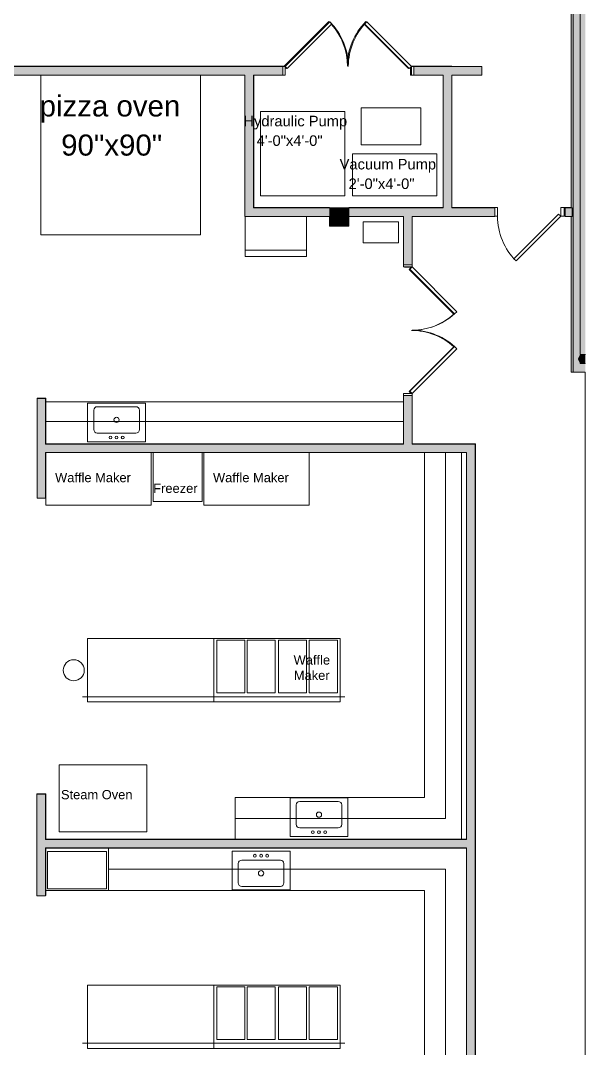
# Model space of a CAD drawing. Header units: inches. Extents: x -675 to 1187, y -924 to 1124.
# Drawn here: x 865 to 1187, y -192 to 394 of the extents above; entities that cross this region are included whole.
import ezdxf

# ---------------------------------------------------------------- set-up
doc = ezdxf.new("R2010")
doc.units = ezdxf.units.IN
doc.header["$MEASUREMENT"] = 0
for name, color, linetype, lineweight in [('A-DOOR', 31, 'Continuous', 13), ('A-Door-E', 250, 'Continuous', 13), ('A-DOOR-FRAM', 31, 'Continuous', 20), ('A-Furn-Chair', 250, 'Continuous', 13), ('A-text', 50, 'Continuous', 9), ('A-WALL', 113, 'Continuous', 20), ('A-Wall-E', 50, 'Continuous', 9), ('A-WALL-PATT', 111, 'Continuous', 13), ('Base_dwg', 8, 'Continuous', 9), ('core and shell', 50, 'Continuous', 9), ('E-ELEC-EQPM', 71, 'Continuous', 9), ('I-WALL', 2, 'Continuous', 13), ('Not In Contract', 7, 'Continuous', 20)]:
    doc.layers.add(name, color=color, linetype=linetype, lineweight=lineweight)
doc.styles.add('Arial_2', font='arial.ttf', dxfattribs={"height": 5.25})
doc.styles.add('Arial_3', font='arial.ttf', dxfattribs={"height": 12})
doc.styles.add('Arial_4', font='arial.ttf', dxfattribs={"height": 6})

# ---------------------------------------------------------------- blocks, each defined once
blk = doc.blocks.new('Glove Box - Glove Box-724012-Level 1 Copy 1')
at = {"layer": 'E-ELEC-EQPM'}
for p, q in [((562.3, 185.74), (562.3, 166.58)), ((597.3, 166.58), (597.3, 185.74)), ((562.3, 166.58), (597.3, 166.58)), ((562.3, 162.85), (562.3, 166.58)), ((597.3, 166.58), (597.3, 162.85)), ((597.3, 162.85), (562.3, 162.85))]:
    blk.add_line(p, q, dxfattribs=at)
blk = doc.blocks.new('Nitrogen Generator - Nitrogen Generator-724375-Level 1 Copy 1')
at = {"layer": 'E-ELEC-EQPM'}
for p, q in [((625.33, 169.87), (605.33, 169.87)), ((605.33, 169.87), (605.33, 157.87)), ((625.33, 157.87), (625.33, 169.87)), ((605.33, 157.87), (625.33, 157.87))]:
    blk.add_line(p, q, dxfattribs=at)
blk = doc.blocks.new('Compressor - Compressor-724531-Level 1 Copy 1')
at = {"layer": 'E-ELEC-EQPM'}
for p, q in [((662.55, 180.37), (628.55, 180.37)), ((628.55, 180.37), (628.55, 159.37)), ((662.55, 159.37), (662.55, 180.37)), ((628.55, 159.37), (662.55, 159.37))]:
    blk.add_line(p, q, dxfattribs=at)
blk = doc.blocks.new('Door-Passage-Double-Flush - BE Door-Passage-Double-Flush-727283-Level 1 Copy 1')
at = {"layer": 'A-DOOR', "color": 7, "lineweight": 20}
for p, q in [((-36, 2.69), (-10.54, 28.14)), ((-9.31, 26.91), (-34.76, 1.45)), ((-10.54, 28.14), (-9.31, 26.91)), ((10.54, 28.14), (9.31, 26.91)), ((9.31, 26.91), (34.76, 1.45)), ((36, 2.69), (10.54, 28.14)), ((-34.76, 1.45), (-36, 2.69)), ((34.76, 1.45), (36, 2.69))]:
    blk.add_line(p, q, dxfattribs=at)
at = {"layer": 'A-DOOR', "color": 8}
for centre, start, end in [((-36, 2.69), 0, 45), ((36, 2.69), 135, 180)]:
    blk.add_arc(centre, 36, start, end, dxfattribs=at)
at = {"layer": 'A-DOOR-FRAM', "color": 7}
for p, q in [((-36, 2.69), (-37.25, 2.69)), ((-37.25, 2.69), (-37.25, -2.19)), ((-36, -2.19), (-36, 2.69)), ((37.25, 2.69), (36, 2.69)), ((36, 2.69), (36, -2.19)), ((37.25, -2.19), (37.25, 2.69)), ((-37.25, -2.19), (-36, -2.19)), ((36, -2.19), (37.25, -2.19))]:
    blk.add_line(p, q, dxfattribs=at)
blk = doc.blocks.new('Base_dwg__U337-727911-Level 1 Copy 1')
at = {"layer": 'A-Wall-E'}
for points in [[(823.5, -1.25), (823.5, 2.5), (0, 2.5), (0, -2.5), (821, -2.5), (821.19, -2.41), (821.19, -1.99), (822.02, -1.99)], [(907.25, -2.5), (907.25, 1.25), (904.75, 2.5), (823.5, 2.5), (823.5, -1.25), (824.98, -1.99), (826.06, -1.99), (826.06, -2.5), (883.87, -2.5)], [(914.88, -2.5), (909.88, 2.5), (909.75, 2.5), (907.25, 1.25), (907.25, -2.5)]]:
    blk.add_hatch(color=256, dxfattribs=at).paths.add_polyline_path(points, flags=0)
blk.add_line((909.88, 2.5), (909.75, 2.5), dxfattribs=at)
at = {"layer": 'A-Wall-E', "flags": 128}
for points in [[(904.75, 2.5), (823.5, 2.5), (0, 2.5), (0, -2.5), (821, -2.5)], [(826.06, -2.5), (907.25, -2.5), (914.88, -2.5)]]:
    blk.add_lwpolyline(points, dxfattribs=at)
blk = doc.blocks.new('Base_dwg__U338-727912-Level 1 Copy 1')
at = {"layer": 'A-Wall-E'}
blk.add_hatch(color=256, dxfattribs=at).paths.add_polyline_path([(5.5, -2.5), (5.58, -2.34), (5.58, 2.34), (5.5, 2.5), (2.5, 2.5), (-2.5, -2.5)], flags=0)
for p, q in [((5.5, 2.5), (2.5, 2.5)), ((-2.5, -2.5), (5.5, -2.5))]:
    blk.add_line(p, q, dxfattribs=at)
blk = doc.blocks.new('Base_dwg__U339-727913-Level 1 Copy 1')
at = {"layer": 'A-Wall-E'}
for points in [[(5.29, -2.42), (4.92, -2.42), (5, -2.5), (5.12, -2.5)], [(673.63, -2.42), (9.96, -2.42), (10.12, -2.5), (673.63, -2.5)]]:
    blk.add_hatch(color=256, dxfattribs=at).paths.add_polyline_path(points, flags=0)
blk.add_line((5, -2.5), (5.12, -2.5), dxfattribs=at)
at = {"layer": 'A-Wall-E', "flags": 128}
blk.add_lwpolyline([(10.12, -2.5), (673.63, -2.5), (673.63, -2.42)], dxfattribs=at)
blk = doc.blocks.new('Base_dwg__U340-727914-Level 1 Copy 1')
at = {"layer": 'A-Wall-E'}
blk.add_hatch(color=256, dxfattribs=at).paths.add_polyline_path([(2.5, 2.5), (2.42, 2.42), (2.42, -2.5), (5.5, -2.5), (6.75, 0), (5.5, 2.5)], flags=0)
for p, q in [((5.5, 2.5), (2.5, 2.5)), ((2.42, -2.5), (5.5, -2.5))]:
    blk.add_line(p, q, dxfattribs=at)
blk = doc.blocks.new('Base_dwg__U341-727915-Level 1 Copy 1')
at = {"layer": 'A-Wall-E'}
for points in [[(144.6, 2.37), (144.65, 2.37), (144.65, 2.5), (0, 2.5), (0.12, 2.37), (142.15, 2.37)], [(469.82, 2.37), (469.82, 2.5), (144.65, 2.5), (144.65, 2.37), (461.74, 2.37)], [(562.4, 2.37), (567.28, 2.37), (567.4, 2.5), (545.82, 2.5), (545.82, 2.37)]]:
    blk.add_hatch(color=256, dxfattribs=at).paths.add_polyline_path(points, flags=0)
at = {"layer": 'A-Wall-E', "flags": 128}
for points in [[(469.82, 2.37), (469.82, 2.5), (144.65, 2.5), (0, 2.5)], [(567.4, 2.5), (545.82, 2.5), (545.82, 2.37)]]:
    blk.add_lwpolyline(points, dxfattribs=at)
blk = doc.blocks.new('Base_dwg__U342-727916-Level 1 Copy 1')
at = {"layer": 'A-Wall-E'}
h = blk.add_hatch(color=256, dxfattribs=at)
h.paths.add_polyline_path([(78.03, 2.38), (77.97, 2.5), (2.5, 2.5), (2.5, 2.38), (77.97, 2.38)], flags=0)
h.paths.add_polyline_path([(-2.37, 2.5), (-2.5, 2.5), (-2.37, 2.38)], flags=0)
for p, q in [((-2.37, 2.5), (-2.5, 2.5)), ((77.97, 2.5), (2.5, 2.5))]:
    blk.add_line(p, q, dxfattribs=at)
blk = doc.blocks.new('Base_dwg__U343-727917-Level 1 Copy 1')
at = {"layer": 'A-Wall-E'}
for points in [[(33.61, 2.31), (33.69, 2.31), (33.69, 2.5), (0, 2.5), (0, 2.31), (31.19, 2.31)], [(36.06, 2.31), (53.75, 2.31), (53.75, 2.5), (33.69, 2.5), (33.69, 2.31), (33.76, 2.31)], [(58.66, 2.31), (82.75, 2.31), (82.75, 2.5), (58.75, 2.5), (58.62, 2.44), (58.62, 2.31)]]:
    blk.add_hatch(color=256, dxfattribs=at).paths.add_polyline_path(points, flags=0)
h = blk.add_hatch(color=256, dxfattribs=at)
h.paths.add_polyline_path([(123.26, -2.5), (123.26, 2.31), (126.84, 2.31), (126.75, 2.5), (122.75, 2.5), (122.75, -2.5)], flags=0)
h.paths.add_polyline_path([(127.26, -1.48), (128, 0), (127.26, 1.48)], flags=0)
at = {"layer": 'A-Wall-E', "flags": 128}
for points in [[(53.75, 2.5), (33.69, 2.5), (0, 2.5), (0, 2.31)], [(82.75, 2.31), (82.75, 2.5), (58.75, 2.5)], [(126.75, 2.5), (122.75, 2.5), (122.75, -2.5), (123.26, -2.5)]]:
    blk.add_lwpolyline(points, dxfattribs=at)
blk = doc.blocks.new('Base_dwg__U395-727969-Level 1 Copy 1')
at = {"layer": 'A-Wall-E'}
for points in [[(-2.5, -2.5), (112.79, -2.5), (112.79, -2.38), (-2.38, -2.38)], [(112.79, -2.5), (308.65, -2.5), (308.65, -2.38), (112.79, -2.38)], [(308.65, -2.5), (536.39, -2.49), (536.28, -2.38), (308.65, -2.38)]]:
    blk.add_hatch(color=256, dxfattribs=at).paths.add_polyline_path(points, flags=0)
at = {"layer": 'A-Wall-E', "flags": 128}
blk.add_lwpolyline([(-2.5, -2.5), (112.79, -2.5), (308.65, -2.5), (536.41, -2.5)], dxfattribs=at)
blk = doc.blocks.new('Base_dwg__U396-727970-Level 1 Copy 1')
at = {"layer": 'A-Wall-E'}
h = blk.add_hatch(color=256, dxfattribs=at)
h.paths.add_polyline_path([(2.5, 2.5), (2.51, 2.5), (11.51, 2.5)], flags=0)
h.paths.add_polyline_path([(-2.37, -2.37), (-2.5, -2.5), (33.56, -2.5), (33.56, -2.37), (-2.37, -2.38)], flags=0)
blk.add_hatch(color=256, dxfattribs=at).paths.add_polyline_path([(171.55, -2.33), (38.44, -2.37), (38.44, -2.5), (242.31, -2.5), (242.41, -2.31), (242.31, -2.31)], flags=0)
for p, q in [((11.51, 2.5), (2.5, 2.5)), ((-2.5, -2.5), (33.56, -2.5)), ((38.44, -2.5), (242.31, -2.5))]:
    blk.add_line(p, q, dxfattribs=at)
blk = doc.blocks.new('Base_dwg__U397-727971-Level 1 Copy 1')
at = {"layer": 'A-Wall-E'}
for points in [[(30.75, -2.41), (30.93, -2.5), (56.87, -2.5), (56.87, 2.5), (56.74, 2.48), (56.74, -2.38), (30.75, -2.38)], [(0, -2.5), (25.87, -2.49), (25.87, -2.38), (0, -2.38)]]:
    blk.add_hatch(color=256, dxfattribs=at).paths.add_polyline_path(points, flags=0)
at = {"layer": 'A-Wall-E', "flags": 128}
for points in [[(30.93, -2.5), (56.87, -2.5), (56.87, 2.5), (56.74, 2.5)], [(0, -2.38), (0, -2.5), (25.87, -2.5)]]:
    blk.add_lwpolyline(points, dxfattribs=at)
blk = doc.blocks.new('Base_dwg__U398-727972-Level 1 Copy 1')
at = {"layer": 'A-Wall-E'}
for points in [[(26, 2.44), (25.88, 2.5), (0, 2.5), (0, -2.5), (0.12, -2.48), (0.12, 2.37), (26, 2.37)], [(57.88, 2.5), (30.88, 2.5), (30.88, 2.37), (57.88, 2.37)]]:
    blk.add_hatch(color=256, dxfattribs=at).paths.add_polyline_path(points, flags=0)
at = {"layer": 'A-Wall-E', "flags": 128}
for points in [[(25.88, 2.5), (0, 2.5), (0, -2.5), (0.12, -2.5)], [(57.88, 2.37), (57.88, 2.5), (30.88, 2.5)]]:
    blk.add_lwpolyline(points, dxfattribs=at)
blk = doc.blocks.new('Base_dwg__U399-727973-Level 1 Copy 1')
at = {"layer": 'A-Wall-E'}
blk.add_hatch(color=256, dxfattribs=at).paths.add_polyline_path([(2.44, 2.37), (242.35, 2.37), (242.35, 2.5), (2.5, 2.5)], flags=0)
blk.add_line((242.35, 2.5), (2.5, 2.5), dxfattribs=at)
blk = doc.blocks.new('Base_dwg__U428-728002-Level 1 Copy 1')
at = {"layer": 'A-Door-E'}
for p, q in [((2, 0), (1.46, 0)), ((2, 4.34), (2, 0)), ((74, 5), (73.87, 4.87))]:
    blk.add_line(p, q, dxfattribs=at)
at = {"layer": 'A-Door-E', "flags": 128}
for points in [[(3.03, 3.97), (3.24, 3.76), (28.69, 29.22), (27.46, 30.46), (27.12, 30.12)], [(48.21, 30.12), (48.54, 30.46), (74, 5)], [(0, 4.87), (0, 5), (1.59, 5)], [(73.46, 4.46), (72.76, 3.76), (72.56, 3.97)], [(76, 4.87), (76, 5), (74, 5), (74, 4.87)]]:
    blk.add_lwpolyline(points, dxfattribs=at)
at = {"layer": 'A-Door-E', "color": 50, "lineweight": 9}
for centre, start, end in [((2, 5), 0, 45), ((74, 5), 135, 135.75006), ((74, 5), 138.54324, 180)]:
    blk.add_arc(centre, 36, start, end, dxfattribs=at)
blk = doc.blocks.new('Base_dwg__U429-728003-Level 1 Copy 1')
at = {"layer": 'A-Door-E', "flags": 128}
for points in [[(2, 5), (3.24, 3.76), (28.69, 29.22), (27.46, 30.46)], [(2, 0), (0, 0), (0, 5), (2, 5)]]:
    blk.add_lwpolyline(points, close=True, dxfattribs=at)
for points in [[(39.49, 5), (38, 5), (38, 0)], [(38, 0), (40, 0), (40, 0.19)]]:
    blk.add_lwpolyline(points, dxfattribs=at)
at = {"layer": 'A-Door-E', "color": 50, "lineweight": 9}
blk.add_arc((2, 5), 36, 360, 45, dxfattribs=at)
blk = doc.blocks.new('Base_dwg__U430-728004-Level 1 Copy 1')
at = {"layer": 'A-Door-E'}
for p, q in [((2.24, 4.24), (2.11, 4.11)), ((73.87, 4.13), (74, 4)), ((74, 0), (74.11, 0))]:
    blk.add_line(p, q, dxfattribs=at)
at = {"layer": 'A-Door-E', "flags": 128}
for points in [[(2.11, 3.89), (3.24, 2.76), (28.69, 28.22), (28.56, 28.35)], [(74, 4), (72.76, 2.76), (47.31, 28.22), (47.55, 28.46)], [(74.11, 4), (74, 4), (74, 0)]]:
    blk.add_lwpolyline(points, dxfattribs=at)
at = {"layer": 'A-Door-E', "color": 50, "lineweight": 9}
for centre, start, end in [((2, 4), 0, 42.50756), ((74, 4), 137.24746, 180)]:
    blk.add_arc(centre, 36, start, end, dxfattribs=at)
blk = doc.blocks.new('Base_dwg__U481-728055-Level 1 Copy 1')
at = {"layer": 'A-WALL', "color": 250, "lineweight": 13, "flags": 128}
blk.add_lwpolyline([(0, -2.26), (0, -2.5), (43.21, -2.5)], dxfattribs=at)
blk = doc.blocks.new('Base_dwg__U482-728056-Level 1 Copy 1')
at = {"layer": 'A-WALL', "color": 250, "lineweight": 13}
blk.add_line((2.5, -2.5), (77.92, -2.5), dxfattribs=at)
blk = doc.blocks.new('Base_dwg-531197-Level 1 Copy 1')
at = {"layer": 'Not In Contract'}
blk.add_hatch(color=256, dxfattribs=at).paths.add_polyline_path([(2188.04, 453.95), (2188.12, 453.95), (2188.12, 2031.53), (2181.18, 2031.53), (2181.18, 1117.53), (2188.04, 1117.53), (2188.04, 499.46)], flags=0)
at = {"color": 50, "lineweight": 9, "flags": 128}
for points in [[(1904.42, 1077.93), (1904.42, 1099.93), (1937.42, 1099.93), (1937.42, 1077.93), (1904.42, 1077.93), (1904.42, 1099.93), (1937.42, 1099.93), (1937.42, 1077.93)], [(2019.77, 853.06), (2019.77, 875.06), (2052.77, 875.06), (2052.77, 853.06), (2019.77, 853.06), (2019.77, 875.06), (2052.77, 875.06), (2052.77, 853.06)], [(2019.77, 844.68), (2019.77, 822.68), (1986.77, 822.68), (1986.77, 844.68), (2019.77, 844.68), (2019.77, 822.68), (1986.77, 822.68), (1986.77, 844.68)]]:
    blk.add_lwpolyline(points, close=True, dxfattribs=at)
at = {"layer": 'A-Furn-Chair'}
for p, q in [((2084.42, 1100.69), (2084.42, 1076.69)), ((2084.42, 1089.44), (2084.42, 1076.69)), ((1931.92, 1082.93), (1909.92, 1082.93)), ((2117.42, 1071.82), (2117.42, 851.43)), ((1901.57, 932.74), (2050.92, 932.74)), ((2047.27, 858.06), (2025.27, 858.06)), ((2120.42, 846.43), (1880.44, 846.43)), ((1992.27, 839.68), (2014.27, 839.68)), ((1901.57, 735.36), (2050.92, 735.36))]:
    blk.add_line(p, q, dxfattribs=at)
at = {"layer": 'A-Furn-Chair', "flags": 128}
for points in [[(1968.83, 1286.88), (1968.83, 1195.88), (1877.83, 1195.88), (1877.83, 1286.88)], [(1880.6, 1071.82), (1880.6, 1041.88), (1940.6, 1041.88), (1940.6, 1071.82)], [(1941.77, 1071.82), (1941.77, 1043.86), (1969.77, 1043.86), (1969.77, 1071.82)], [(1970.6, 1071.82), (1970.6, 1041.88), (2030.6, 1041.88), (2030.6, 1071.82)], [(2096.42, 1071.82), (2096.42, 875.31), (1988.42, 875.31), (2096.42, 875.31), (2096.42, 1071.82), (2120.42, 1071.82)], [(1988.42, 851.43), (1988.42, 863.31), (2108.42, 863.31), (2108.42, 1071.82)], [(1988.42, 863.31), (2108.42, 863.31), (2108.42, 1071.82), (2096.42, 1071.82), (2096.42, 875.31), (1988.42, 875.31), (1988.42, 863.31)], [(1916.36, 822.43), (1916.36, 846.43), (1880.44, 846.43)], [(1916.36, 846.43), (1916.36, 822.43), (1916.36, 846.43), (1916.36, 834.43), (2108.42, 834.43), (2108.42, 667.45), (1880.48, 667.45)], [(2120.42, 846.43), (1916.36, 846.43), (1916.36, 834.43), (2108.42, 834.43)], [(1880.44, 822.43), (1916.36, 822.43), (2096.42, 822.43), (2096.42, 679.45)], [(1880.44, 822.43), (2096.42, 822.43), (2096.42, 679.45), (1880.48, 679.45)]]:
    blk.add_lwpolyline(points, dxfattribs=at)
for points in [[(2003, 1266.01), (2051, 1266.01), (2051, 1218.01), (2003, 1218.01)], [(2055.41, 1242.01), (2103.41, 1242.01), (2103.41, 1218.01), (2055.41, 1218.01)], [(1880.48, 1100.69), (2084.42, 1100.69)], [(1907.92, 1095.93), (1907.92, 1084.93)], [(1931.92, 1097.93), (1909.92, 1097.93)], [(1933.92, 1084.93), (1933.92, 1095.93)], [(1880.48, 1089.44), (2084.42, 1089.44)], [(1976.42, 929.82), (1904.42, 929.82), (1904.42, 965.82), (1976.42, 965.82)], [(2048.42, 929.82), (1976.42, 929.82), (1976.42, 965.82), (2048.42, 965.82)], [(1994.05, 934.87), (1978.05, 934.87), (1978.05, 964.87), (1994.05, 964.87)], [(2011.35, 934.87), (1995.35, 934.87), (1995.35, 964.87), (2011.35, 964.87)], [(2029.15, 934.87), (2013.15, 934.87), (2013.15, 964.87), (2029.15, 964.87)], [(2046.76, 934.87), (2030.76, 934.87), (2030.76, 964.87), (2046.76, 964.87)], [(1888.17, 855.84), (1888.17, 893.84), (1938.17, 893.84), (1938.17, 855.84)], [(1988.42, 851.43), (1988.42, 875.31)], [(2047.27, 873.06), (2025.27, 873.06)], [(2023.27, 871.06), (2023.27, 860.06)], [(2049.27, 860.06), (2049.27, 871.06)], [(1881.56, 844.53), (1915.22, 844.53), (1915.22, 823.24), (1881.56, 823.24)], [(1990.27, 837.68), (1990.27, 826.68)], [(2016.27, 826.68), (2016.27, 837.68)], [(1992.27, 824.68), (2014.27, 824.68)], [(2048.42, 732.43), (2048.42, 768.43), (1976.42, 768.43), (1976.42, 732.43), (1904.42, 732.43), (1904.42, 768.43), (1976.42, 768.43), (1976.42, 732.43)], [(1994.05, 737.49), (1978.05, 737.49), (1978.05, 767.49), (1994.05, 767.49)], [(2011.35, 737.49), (1995.35, 737.49), (1995.35, 767.49), (2011.35, 767.49)], [(2029.15, 737.49), (2013.15, 737.49), (2013.15, 767.49), (2029.15, 767.49)], [(2046.76, 737.49), (2030.76, 737.49), (2030.76, 767.49), (2046.76, 767.49)]]:
    blk.add_lwpolyline(points, close=True, dxfattribs=at)
at = {"layer": 'A-Furn-Chair'}
for centre, radius in [((1920.92, 1090.43), 1.5), ((1920.92, 1090.43), 1.5), ((1917.42, 1080.43), 0.791), ((1920.92, 1080.43), 0.791), ((1924.42, 1080.43), 0.791), ((1896.54, 947.82), 6), ((2036.27, 865.56), 1.5), ((2036.27, 865.56), 1.5), ((2032.77, 855.56), 0.791), ((2036.27, 855.56), 0.791), ((2039.77, 855.56), 0.791), ((1999.77, 842.18), 0.791), ((2003.27, 842.18), 0.791), ((2006.77, 842.18), 0.791), ((2003.27, 832.18), 1.5), ((2003.27, 832.18), 1.5)]:
    blk.add_circle(centre, radius, dxfattribs=at)
for centre, start, end in [((1909.92, 1095.93), 90, 180), ((1909.92, 1095.93), 90, 180), ((1931.92, 1095.93), 0, 90), ((1931.92, 1095.93), 0, 90), ((1909.92, 1084.93), 180, 270), ((1909.92, 1084.93), 180, 270), ((1931.92, 1084.93), 270, 0), ((1931.92, 1084.93), 270, 0), ((2025.27, 871.06), 90, 180), ((2025.27, 871.06), 90, 180), ((2047.27, 871.06), 0, 90), ((2047.27, 871.06), 0, 90), ((2025.27, 860.06), 180, 270), ((2025.27, 860.06), 180, 270), ((2047.27, 860.06), 270, 0), ((2047.27, 860.06), 270, 0), ((1992.27, 837.68), 90, 180), ((1992.27, 837.68), 90, 180), ((2014.27, 837.68), 0, 90), ((2014.27, 837.68), 0, 90), ((1992.27, 826.68), 180, 270), ((1992.27, 826.68), 180, 270), ((2014.27, 826.68), 270, 0), ((2014.27, 826.68), 270, 0)]:
    blk.add_arc(centre, 2, start, end, dxfattribs=at)
at = {"layer": 'core and shell'}
for p, q in [((2042.29, 1211.28), (2047.17, 1211.28)), ((2053.29, 1206.33), (2042.29, 1206.33)), ((2053.29, 1206.21), (2042.29, 1206.21)), ((2042.4, 1211.22), (2042.4, 1211.28)), ((2042.4, 1200.78), (2042.4, 1206.34)), ((2042.52, 1211.22), (2042.52, 1211.28)), ((2053.23, 1211.21), (2042.52, 1211.21)), ((2053.23, 1211.08), (2042.52, 1211.08)), ((2053.23, 1210.96), (2042.52, 1210.96)), ((2053.23, 1210.83), (2042.52, 1210.83)), ((2053.23, 1210.71), (2042.52, 1210.71)), ((2053.23, 1210.58), (2042.52, 1210.58)), ((2053.23, 1210.46), (2042.52, 1210.46)), ((2053.23, 1210.33), (2042.52, 1210.33)), ((2053.23, 1210.21), (2042.52, 1210.21)), ((2053.23, 1210.08), (2042.52, 1210.08)), ((2053.23, 1209.96), (2042.52, 1209.96)), ((2053.23, 1209.83), (2042.52, 1209.83)), ((2053.23, 1209.71), (2042.52, 1209.71)), ((2053.23, 1209.58), (2042.52, 1209.58)), ((2053.23, 1209.46), (2042.52, 1209.46)), ((2053.23, 1209.33), (2042.52, 1209.33)), ((2053.23, 1209.21), (2042.52, 1209.21)), ((2053.23, 1209.08), (2042.52, 1209.08)), ((2053.23, 1208.96), (2042.52, 1208.96)), ((2053.23, 1208.83), (2042.52, 1208.83)), ((2053.23, 1208.71), (2042.52, 1208.71)), ((2053.23, 1208.58), (2042.52, 1208.58)), ((2053.23, 1208.46), (2042.52, 1208.46)), ((2053.23, 1208.33), (2042.52, 1208.33)), ((2053.23, 1208.21), (2042.52, 1208.21)), ((2053.23, 1208.08), (2042.52, 1208.08)), ((2053.23, 1207.96), (2042.52, 1207.96)), ((2053.23, 1207.83), (2042.52, 1207.83)), ((2053.23, 1207.71), (2042.52, 1207.71)), ((2053.23, 1207.58), (2042.52, 1207.58)), ((2053.23, 1207.46), (2042.52, 1207.46)), ((2053.23, 1207.33), (2042.52, 1207.33)), ((2053.23, 1207.21), (2042.52, 1207.21)), ((2053.23, 1207.08), (2042.52, 1207.08)), ((2053.23, 1206.96), (2042.52, 1206.96)), ((2053.23, 1206.83), (2042.52, 1206.83)), ((2053.23, 1206.71), (2042.52, 1206.71)), ((2053.23, 1206.58), (2042.52, 1206.58)), ((2053.23, 1206.46), (2042.52, 1206.46)), ((2042.52, 1200.78), (2042.52, 1206.34)), ((2042.65, 1200.78), (2042.65, 1211.28)), ((2042.77, 1200.78), (2042.77, 1211.28)), ((2042.9, 1200.78), (2042.9, 1211.28)), ((2043.02, 1200.78), (2043.02, 1211.28)), ((2043.15, 1200.78), (2043.15, 1211.28)), ((2043.27, 1200.78), (2043.27, 1211.28)), ((2043.4, 1200.78), (2043.4, 1211.28)), ((2043.52, 1200.78), (2043.52, 1211.28)), ((2043.65, 1200.78), (2043.65, 1211.28)), ((2043.77, 1200.78), (2043.77, 1211.28)), ((2043.9, 1200.78), (2043.9, 1211.28)), ((2044.02, 1200.78), (2044.02, 1211.28)), ((2044.15, 1200.78), (2044.15, 1211.28)), ((2044.27, 1200.78), (2044.27, 1211.28)), ((2044.4, 1200.78), (2044.4, 1211.28)), ((2044.52, 1200.78), (2044.52, 1211.28)), ((2044.65, 1200.78), (2044.65, 1211.28)), ((2044.77, 1200.78), (2044.77, 1211.28)), ((2044.9, 1200.78), (2044.9, 1211.28)), ((2045.02, 1200.78), (2045.02, 1211.28)), ((2045.15, 1200.78), (2045.15, 1211.28)), ((2045.27, 1200.78), (2045.27, 1211.28)), ((2045.4, 1200.78), (2045.4, 1211.28)), ((2045.52, 1200.78), (2045.52, 1211.28)), ((2045.65, 1200.78), (2045.65, 1211.28)), ((2045.77, 1200.78), (2045.77, 1211.28)), ((2045.9, 1200.78), (2045.9, 1211.28)), ((2046.02, 1200.78), (2046.02, 1211.28)), ((2046.15, 1200.78), (2046.15, 1211.28)), ((2046.27, 1200.78), (2046.27, 1211.28)), ((2046.4, 1200.78), (2046.4, 1211.28)), ((2046.52, 1200.78), (2046.52, 1211.28)), ((2046.65, 1200.78), (2046.65, 1211.28)), ((2046.77, 1200.78), (2046.77, 1211.28)), ((2046.9, 1200.78), (2046.9, 1211.28)), ((2047.02, 1200.78), (2047.02, 1211.28)), ((2047.15, 1200.78), (2047.15, 1211.28)), ((2047.27, 1200.78), (2047.27, 1211.28)), ((2047.4, 1200.78), (2047.4, 1211.28)), ((2047.52, 1200.78), (2047.52, 1211.28)), ((2047.65, 1200.78), (2047.65, 1211.28)), ((2047.77, 1200.78), (2047.77, 1211.28)), ((2047.9, 1200.78), (2047.9, 1211.28)), ((2048.02, 1200.78), (2048.02, 1211.28)), ((2048.15, 1200.78), (2048.15, 1211.28)), ((2048.27, 1200.78), (2048.27, 1211.28)), ((2048.4, 1200.78), (2048.4, 1211.28)), ((2048.52, 1200.78), (2048.52, 1211.28)), ((2048.65, 1200.78), (2048.65, 1211.28)), ((2048.77, 1200.78), (2048.77, 1211.28)), ((2048.9, 1200.78), (2048.9, 1211.28)), ((2049.02, 1200.78), (2049.02, 1211.28)), ((2049.15, 1200.78), (2049.15, 1211.28)), ((2049.27, 1200.78), (2049.27, 1211.28)), ((2049.4, 1200.78), (2049.4, 1211.28)), ((2049.52, 1200.78), (2049.52, 1211.28)), ((2049.65, 1200.78), (2049.65, 1211.28)), ((2049.77, 1200.78), (2049.77, 1211.28)), ((2049.9, 1200.78), (2049.9, 1211.28)), ((2050.02, 1200.78), (2050.02, 1211.28)), ((2050.15, 1200.78), (2050.15, 1211.28)), ((2050.27, 1200.78), (2050.27, 1211.28)), ((2050.4, 1200.78), (2050.4, 1211.28)), ((2050.52, 1200.78), (2050.52, 1211.28)), ((2050.65, 1200.78), (2050.65, 1211.28)), ((2050.77, 1200.78), (2050.77, 1211.28)), ((2050.9, 1200.78), (2050.9, 1211.28)), ((2051.02, 1200.78), (2051.02, 1211.28)), ((2051.15, 1200.78), (2051.15, 1211.28)), ((2051.27, 1200.78), (2051.27, 1211.28)), ((2051.4, 1200.78), (2051.4, 1211.28)), ((2051.52, 1200.78), (2051.52, 1211.28)), ((2051.65, 1200.78), (2051.65, 1211.28)), ((2051.77, 1200.78), (2051.77, 1211.28)), ((2051.9, 1200.78), (2051.9, 1211.28)), ((2052.02, 1200.78), (2052.02, 1211.28)), ((2052.15, 1200.78), (2052.15, 1211.28)), ((2052.27, 1200.78), (2052.27, 1211.28)), ((2052.4, 1200.78), (2052.4, 1211.28)), ((2052.52, 1200.78), (2052.52, 1211.28)), ((2052.65, 1200.78), (2052.65, 1211.28)), ((2052.77, 1200.78), (2052.77, 1211.28)), ((2052.9, 1200.78), (2052.9, 1211.28)), ((2053.02, 1200.78), (2053.02, 1211.28)), ((2053.15, 1200.78), (2053.15, 1211.28)), ((2053.27, 1211.21), (2053.27, 1211.28)), ((2053.27, 1200.78), (2053.27, 1206.34)), ((2053.29, 1206.08), (2042.29, 1206.08)), ((2053.29, 1205.96), (2042.29, 1205.96)), ((2053.29, 1205.83), (2042.29, 1205.83)), ((2053.29, 1205.71), (2042.29, 1205.71)), ((2053.29, 1205.58), (2042.29, 1205.58)), ((2053.29, 1205.46), (2042.29, 1205.46)), ((2053.29, 1205.33), (2042.29, 1205.33)), ((2053.29, 1205.21), (2042.29, 1205.21)), ((2053.29, 1205.08), (2042.29, 1205.08)), ((2053.29, 1204.96), (2042.29, 1204.96)), ((2053.29, 1204.83), (2042.29, 1204.83)), ((2053.29, 1204.71), (2042.29, 1204.71)), ((2053.29, 1204.58), (2042.29, 1204.58)), ((2053.29, 1204.46), (2042.29, 1204.46)), ((2053.29, 1204.33), (2042.29, 1204.33)), ((2053.29, 1204.21), (2042.29, 1204.21)), ((2053.29, 1204.08), (2042.29, 1204.08)), ((2053.29, 1203.96), (2042.29, 1203.96)), ((2053.29, 1203.83), (2042.29, 1203.83)), ((2053.29, 1203.71), (2042.29, 1203.71)), ((2053.29, 1203.58), (2042.29, 1203.58)), ((2053.29, 1203.46), (2042.29, 1203.46)), ((2053.29, 1203.33), (2042.29, 1203.33)), ((2053.29, 1203.21), (2042.29, 1203.21)), ((2053.29, 1203.08), (2042.29, 1203.08)), ((2053.29, 1202.96), (2042.29, 1202.96)), ((2053.29, 1202.83), (2042.29, 1202.83)), ((2053.29, 1202.71), (2042.29, 1202.71)), ((2053.29, 1202.58), (2042.29, 1202.58)), ((2053.29, 1202.46), (2042.29, 1202.46)), ((2053.29, 1202.33), (2042.29, 1202.33)), ((2053.29, 1202.21), (2042.29, 1202.21)), ((2053.29, 1202.08), (2042.29, 1202.08)), ((2053.29, 1201.96), (2042.29, 1201.96)), ((2053.29, 1201.83), (2042.29, 1201.83)), ((2053.29, 1201.71), (2042.29, 1201.71)), ((2053.29, 1201.58), (2042.29, 1201.58)), ((2053.29, 1201.46), (2042.29, 1201.46)), ((2053.29, 1201.33), (2042.29, 1201.33)), ((2053.29, 1201.21), (2042.29, 1201.21)), ((2053.29, 1201.08), (2042.29, 1201.08)), ((2053.29, 1200.96), (2042.29, 1200.96)), ((2053.29, 1200.83), (2042.29, 1200.83))]:
    blk.add_line(p, q, dxfattribs=at)
at = {"layer": 'core and shell', "flags": 128}
for points in [[(2053.29, 1211.28), (2042.29, 1211.28), (2042.29, 1211.22)], [(2042.29, 1206.34), (2042.29, 1200.78), (2053.29, 1200.78), (2053.29, 1206.34)]]:
    blk.add_lwpolyline(points, dxfattribs=at)
blk.add_lwpolyline([(2053.29, 1211.22), (2053.29, 1211.28)], close=True, dxfattribs=at)
at = {"layer": 'Not In Contract', "flags": 128}
blk.add_lwpolyline([(2188.12, 2031.53), (2181.18, 2031.53), (2181.18, 1117.53), (2188.04, 1117.53), (2188.04, 453.95)], dxfattribs=at)
for name, p, rotation in [('Base_dwg__U337-727911-Level 1 Copy 1', (2182.54, 2032.41), 270), ('Base_dwg__U342-727916-Level 1 Copy 1', (2109.54, 1289.38), 269.9999999999943), ('Base_dwg__U482-728056-Level 1 Copy 1', (1996.58, 1208.96), 90.00000000336287), ('Base_dwg__U481-728055-Level 1 Copy 1', (2042.29, 1208.96), 180), ('Base_dwg__U429-728003-Level 1 Copy 1', (2176.04, 1211.41), 180), ('Base_dwg__U340-727914-Level 1 Copy 1', (2190.54, 1125.16), 180), ('Base_dwg__U339-727913-Level 1 Copy 1', (2190.54, 1127.66), 270.0000000000001), ('Base_dwg__U397-727971-Level 1 Copy 1', (1878.1, 1045.95), 90), ('Base_dwg__U396-727970-Level 1 Copy 1', (2122.92, 1074.31), 179.9848095985388), ('Base_dwg__U395-727969-Level 1 Copy 1', (2122.92, 540.41), 90), ('Base_dwg__U398-727972-Level 1 Copy 1', (1878.07, 877.43), 269.9999999959448)]:
    blk.add_blockref(name, p, dxfattribs=dict(rotation=rotation))
at = {"extrusion": (0, 0, -1), "zscale": -1}
blk.add_blockref('Base_dwg__U428-728002-Level 1 Copy 1', (-2090.46, 1286.88), dxfattribs=at)
for name, p in [('Base_dwg__U341-727915-Level 1 Copy 1', (1544.64, 1289.38)), ('Base_dwg__U343-727917-Level 1 Copy 1', (2053.29, 1208.91)), ('Base_dwg__U338-727912-Level 1 Copy 1', (2182.54, 1120.03)), ('Base_dwg__U399-727973-Level 1 Copy 1', (1878.07, 849.06))]:
    blk.add_blockref(name, p)
at = {"extrusion": (0, 0, -1), "zscale": -1, "rotation": 89.99999999532841}
blk.add_blockref('Base_dwg__U430-728004-Level 1 Copy 1', (-2084.98, 1103.41), dxfattribs=at)
at = {"layer": 'A-Furn-Chair', "color": 7, "attachment_point": 1, "line_spacing_factor": 0.941778}
for s, insert, char_height, width, style in [('pizza oven', (1877.09, 1275.26), 12, 95.9306, 'Arial_3'), ('Hydraulic Pump', (1993.18, 1263.65), 6, 70.3687, 'Arial_4'), ('90"x90"', (1889.37, 1252.97), 12, 68.7527, 'Arial_3'), ('4\'-0"x4\'-0"', (2000.76, 1252.51), 6, 44.8068, 'Arial_4'), ('Vacuum Pump', (2048.02, 1239.09), 6, 65.6677, 'Arial_4'), ('2\'-0"x4\'-0"', (2053.16, 1227.95), 6, 44.8068, 'Arial_4')]:
    blk.add_mtext(s, dxfattribs=dict(at, insert=insert, char_height=char_height, width=width, style=style))
at = {"layer": 'A-text', "color": 7, "char_height": 5.25, "attachment_point": 1, "line_spacing_factor": 0.941778, "style": 'Arial_2'}
for s, insert, width in [('Waffle Maker', (1885.89, 1060.18), 51.5476), ('Waffle Maker', (1975.89, 1060.18), 51.5476), ('Freezer', (1941.83, 1054.07), 30.1444), ('Waffle', (2021.83, 956.29), 24.8097), ('Maker', (2021.96, 947.54), 24.2955), ('Steam Oven', (1889.25, 879.59), 48.7838)]:
    blk.add_mtext(s, dxfattribs=dict(at, insert=insert, width=width))

msp = doc.modelspace()

# ---------------------------------------------------------------- hatches: boundary and pattern name
at = {"layer": 'A-WALL-PATT'}
h = msp.add_hatch(color=8, dxfattribs=at)
h.paths.add_polyline_path([(1128.22, 362.92), (1128.22, 367.8), (1089.45, 367.8), (1089.45, 362.92), (1111.12, 362.92)], flags=0)
h.paths.add_polyline_path([(1014.95, 362.92), (1014.95, 367.8), (548.66, 367.8), (548.66, 362.92), (998.16, 362.92)], flags=0)
for points in [[(998.16, 282.39), (998.16, 362.92), (993.29, 362.92), (993.29, 282.39)], [(1111.12, 287.27), (1111.12, 362.92), (1106.25, 362.92), (1106.25, 287.27)], [(1041.72, 282.39), (1041.72, 287.27), (998.16, 287.27), (998.16, 282.39)], [(879.68, 121.87), (879.68, 178.74), (874.81, 178.74), (874.81, 121.87)], [(1119.62, 147.87), (1124.5, 147.87), (1124.5, 152.74), (879.68, 152.74), (879.68, 147.87), (950.57, 147.87)], [(1124.5, -386.11), (1124.5, 147.87), (1119.62, 147.87), (1119.62, -386.11)], [(879.65, -104.64), (879.65, -46.64), (874.77, -46.64), (874.77, -104.64)], [(1119.62, -77.39), (1119.62, -72.52), (879.65, -72.52), (879.65, -77.39)]]:
    msp.add_hatch(color=8, dxfattribs=at).paths.add_polyline_path(points, flags=0)
h = msp.add_hatch(color=8, dxfattribs=at)
h.paths.add_polyline_path([(1179.76, 282.39), (1179.76, 287.27), (1175.76, 287.27), (1175.76, 282.39)], flags=0)
h.paths.add_polyline_path([(1135.76, 282.39), (1135.76, 287.27), (1052.43, 287.27), (1052.43, 282.39), (1088.56, 282.39)], flags=0)
h = msp.add_hatch(color=8, dxfattribs=at)
h.paths.add_polyline_path([(1088.56, 152.74), (1088.56, 180.32), (1083.68, 180.32), (1083.68, 152.74)], flags=0)
h.paths.add_polyline_path([(1088.56, 254.82), (1088.56, 282.39), (1083.68, 282.39), (1083.68, 254.82)], flags=0)

# ---------------------------------------------------------------- linework, layer by layer
at = {"layer": 'I-WALL', "color": 7, "lineweight": 20}
for p, q in [((1014.95, 367.8), (543.78, 367.8)), ((1128.22, 367.8), (1089.45, 367.8)), ((1128.22, 362.92), (1128.22, 367.8)), ((700, 362.92), (993.29, 362.92)), ((993.29, 362.92), (993.29, 282.39)), ((998.16, 362.92), (1014.95, 362.92)), ((998.16, 287.27), (998.16, 362.92)), ((1089.45, 362.92), (1106.25, 362.92)), ((1106.25, 362.92), (1106.25, 287.27)), ((1111.12, 362.92), (1128.22, 362.92)), ((1111.12, 287.27), (1111.12, 362.92)), ((1041.72, 287.27), (998.16, 287.27)), ((1041.72, 282.39), (1041.72, 287.27)), ((1106.25, 287.27), (1052.43, 287.27)), ((1052.43, 287.27), (1052.43, 282.39)), ((1135.76, 287.27), (1111.12, 287.27)), ((1135.76, 282.39), (1135.76, 287.27)), ((1179.76, 287.27), (1175.76, 287.27)), ((1175.76, 287.27), (1175.76, 282.39)), ((1179.76, 282.39), (1179.76, 287.27)), ((993.29, 282.39), (1041.72, 282.39)), ((1052.43, 282.39), (1083.68, 282.39)), ((1083.68, 282.39), (1083.68, 254.82)), ((1088.56, 282.39), (1135.76, 282.39)), ((1088.56, 254.82), (1088.56, 282.39)), ((1175.76, 282.39), (1179.76, 282.39)), ((874.81, 178.74), (874.81, 121.87)), ((879.68, 178.74), (874.81, 178.74)), ((879.68, 152.74), (879.68, 178.74)), ((1083.68, 180.32), (1083.68, 152.74)), ((1088.56, 152.74), (1088.56, 180.32)), ((1083.68, 152.74), (879.68, 152.74)), ((1124.5, 152.74), (1088.56, 152.74)), ((1124.5, -386.11), (1124.5, 152.74)), ((879.68, 121.87), (879.68, 147.87)), ((879.68, 147.87), (1119.62, 147.87)), ((1119.62, 147.87), (1119.62, -72.52)), ((874.81, 121.87), (879.68, 121.87)), ((874.77, -46.64), (874.77, -104.64)), ((879.65, -46.64), (874.77, -46.64)), ((879.65, -72.52), (879.65, -46.64)), ((1119.62, -72.52), (879.65, -72.52)), ((879.65, -104.64), (879.65, -77.39)), ((879.65, -77.39), (1119.62, -77.39)), ((1119.62, -77.39), (1119.62, -268.51)), ((874.77, -104.64), (879.65, -104.64))]:
    msp.add_line(p, q, dxfattribs=at)

# ---------------------------------------------------------------- block references
at = {"layer": 'A-DOOR', "color": 8}
msp.add_blockref('Door-Passage-Double-Flush - BE Door-Passage-Double-Flush-727283-Level 1 Copy 1', (1052.2, 365.11), dxfattribs=at)
at = {"layer": 'A-DOOR', "color": 8, "rotation": 269.9999999999999}
msp.add_blockref('Door-Passage-Double-Flush - BE Door-Passage-Double-Flush-727283-Level 1 Copy 1', (1085.87, 217.57), dxfattribs=at)
at = {"layer": 'Base_dwg', "color": 7, "lineweight": 20}
msp.add_blockref('Base_dwg-531197-Level 1 Copy 1', (-1000.79, -923.95), dxfattribs=at)
at = {"layer": 'E-ELEC-EQPM'}
for name, p in [('Compressor - Compressor-724531-Level 1 Copy 1', (431.06, 163.79)), ('Glove Box - Glove Box-724012-Level 1 Copy 1', (431.06, 96.65)), ('Nitrogen Generator - Nitrogen Generator-724375-Level 1 Copy 1', (455.42, 109.37))]:
    msp.add_blockref(name, p, dxfattribs=at)

doc.saveas('drawing.dxf')
